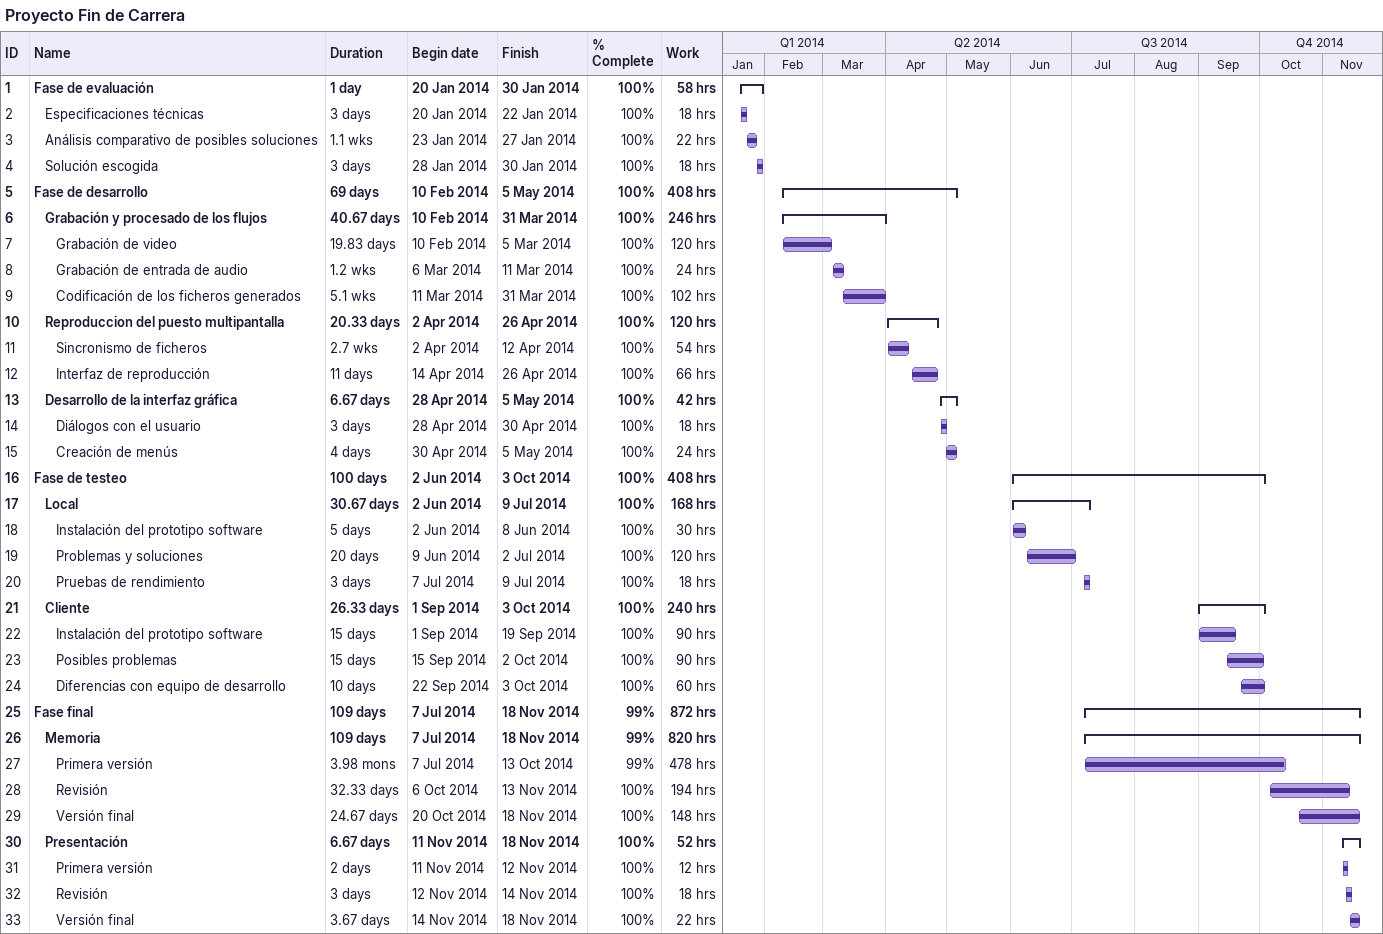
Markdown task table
Proyecto Fin de Carrera

| ID | Level | Task | Duration | Start | Finish | % complete | Work (h) |
|---|---|---|---|---|---|---|---|
| 1 | 1 | **Fase de evaluación** | 1d | 2014-01-20 | 2014-01-30 | 100 | 58 |
| 2 | 2 | Especificaciones técnicas | 3d | 2014-01-20 | 2014-01-22 | 100 | 18 |
| 3 | 2 | Análisis comparativo de posibles soluciones | 1.1w | 2014-01-23 | 2014-01-27 | 100 | 22 |
| 4 | 2 | Solución escogida | 3d | 2014-01-28 | 2014-01-30 | 100 | 18 |
| 5 | 1 | **Fase de desarrollo** | 69d | 2014-02-10 | 2014-05-05 | 100 | 408 |
| 6 | 2 | **Grabación y procesado de los flujos** | 40.67d | 2014-02-10 | 2014-03-31 | 100 | 246 |
| 7 | 3 | Grabación de video | 19.83d | 2014-02-10 | 2014-03-05 | 100 | 120 |
| 8 | 3 | Grabación de entrada de audio | 1.2w | 2014-03-06 | 2014-03-11 | 100 | 24 |
| 9 | 3 | Codificación de los ficheros generados | 5.1w | 2014-03-11 | 2014-03-31 | 100 | 102 |
| 10 | 2 | **Reproduccion del puesto multipantalla** | 20.33d | 2014-04-02 | 2014-04-26 | 100 | 120 |
| 11 | 3 | Sincronismo de ficheros | 2.7w | 2014-04-02 | 2014-04-12 | 100 | 54 |
| 12 | 3 | Interfaz de reproducción | 11d | 2014-04-14 | 2014-04-26 | 100 | 66 |
| 13 | 2 | **Desarrollo de la interfaz gráfica** | 6.67d | 2014-04-28 | 2014-05-05 | 100 | 42 |
| 14 | 3 | Diálogos con el usuario | 3d | 2014-04-28 | 2014-04-30 | 100 | 18 |
| 15 | 3 | Creación de menús | 4d | 2014-04-30 | 2014-05-05 | 100 | 24 |
| 16 | 1 | **Fase de testeo** | 100d | 2014-06-02 | 2014-10-03 | 100 | 408 |
| 17 | 2 | **Local** | 30.67d | 2014-06-02 | 2014-07-09 | 100 | 168 |
| 18 | 3 | Instalación del prototipo software | 5d | 2014-06-02 | 2014-06-08 | 100 | 30 |
| 19 | 3 | Problemas y soluciones | 20d | 2014-06-09 | 2014-07-02 | 100 | 120 |
| 20 | 3 | Pruebas de rendimiento | 3d | 2014-07-07 | 2014-07-09 | 100 | 18 |
| 21 | 2 | **Cliente** | 26.33d | 2014-09-01 | 2014-10-03 | 100 | 240 |
| 22 | 3 | Instalación del prototipo software | 15d | 2014-09-01 | 2014-09-19 | 100 | 90 |
| 23 | 3 | Posibles problemas | 15d | 2014-09-15 | 2014-10-02 | 100 | 90 |
| 24 | 3 | Diferencias con equipo de desarrollo | 10d | 2014-09-22 | 2014-10-03 | 100 | 60 |
| 25 | 1 | **Fase final** | 109d | 2014-07-07 | 2014-11-18 | 99 | 872 |
| 26 | 2 | **Memoria** | 109d | 2014-07-07 | 2014-11-18 | 99 | 820 |
| 27 | 3 | Primera versión | 3.98mo | 2014-07-07 | 2014-10-13 | 99 | 478 |
| 28 | 3 | Revisión | 32.33d | 2014-10-06 | 2014-11-13 | 100 | 194 |
| 29 | 3 | Versión final | 24.67d | 2014-10-20 | 2014-11-18 | 100 | 148 |
| 30 | 2 | **Presentación** | 6.67d | 2014-11-11 | 2014-11-18 | 100 | 52 |
| 31 | 3 | Primera versión | 2d | 2014-11-11 | 2014-11-12 | 100 | 12 |
| 32 | 3 | Revisión | 3d | 2014-11-12 | 2014-11-14 | 100 | 18 |
| 33 | 3 | Versión final | 3.67d | 2014-11-14 | 2014-11-18 | 100 | 22 |
